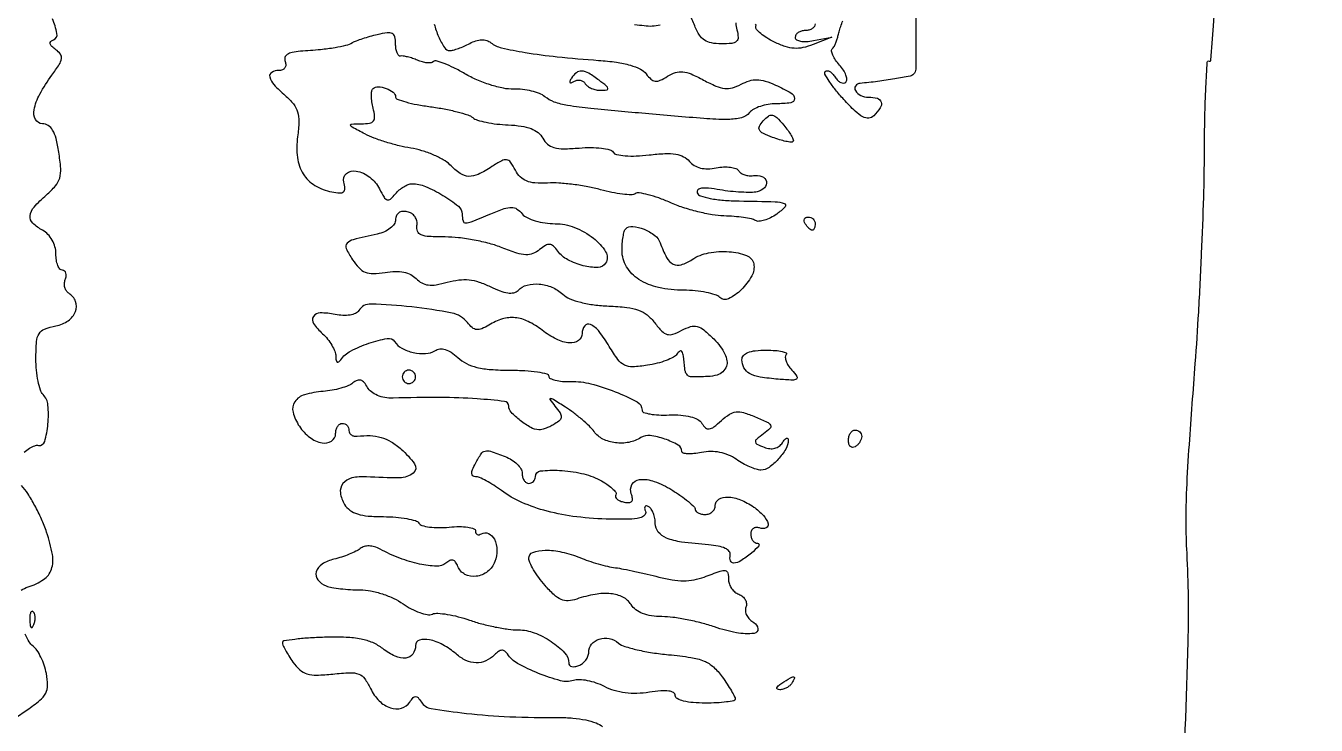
# Model space of a CAD drawing. Extents: x 0 to 4160, y 0 to 3120.
# Drawn here: x 196.5 to 390.2, y 2040.7 to 2145.7 of the extents above; entities that cross this region are included whole.
import ezdxf

# ---------------------------------------------------------------- set-up
doc = ezdxf.new("R2010")
doc.units = 0

msp = doc.modelspace()

# ---------------------------------------------------------------- linework, layer by layer
for points in [[(4159.499279, 606.274193, 0.000001), (4159.667734, 974.478125, 0.000057)], [(757.647081, 3119.740147, 0.000002), (520.492565, 3119.487217, 0.4139)], [(1964.75, 0.149832, 0.000016), (2717.930904, 0.232101, 0.000028), (3351.473438, 0.357111)], [(370.079722, 2026.873008, 0.003158), (371.000202, 2053.207179, 0.020406), (370.838255, 2066.5, -0.01236), (370.703431, 2071.267955, -0.011748), (370.80018, 2076.118422, -0.006809), (371.184152, 2082.840827, -0.001312), (372.077014, 2095, 0.004813), (372.59042, 2102.732508, 0.003299), (373.030673, 2111.516935, 0.003325), (373.342682, 2119.984991, 0.006735), (373.454123, 2126.653397, -0.004308), (373.518157, 2132.053362, -0.007493), (373.677027, 2136.531822, -0.002636), (373.885561, 2140.270617, -0.566648), (374.148523, 2140.407096, 0.560461), (374.423455, 2140.546526, 0.001458), (374.820703, 2145.704973, 0.005623), (375.200006, 2151.746835, 0.003273)], [(330.105302, 2149.149909, -0.000726), (330.096497, 2139.211824, -0.198305), (329.77745, 2138.444117, -0.149746), (329.250293, 2138.164212, -0.005249), (326.949652, 2137.744768, -0.010112), (324.365228, 2137.355187, -0.009913), (321.75, 2137.067489, 0.220178), (321.063664, 2136.671612, 0.297859), (321.039148, 2135.975233, 0.148449), (321.836142, 2135.258742, 0.109816), (323, 2135, -0.065916), (324.339931, 2134.822584, -0.26189), (324.910967, 2134.262678, -0.220571), (324.778666, 2133.394491, -0.050038), (323.810963, 2132.210963, -0.175886), (323.049603, 2131.855142, -0.147358), (322.171664, 2132.036435, -0.06844), (321.01668, 2132.883713, -0.014914), (319.291374, 2134.658041, -0.015453), (318.056086, 2136.09329, -0.025016), (317.107774, 2137.394649, -0.02228), (316.474584, 2138.462654, -0.330282), (316.534784, 2138.868118, -0.222949), (316.823677, 2138.972484, -0.111161), (317.201951, 2138.849867, -0.075547), (317.616777, 2138.510496, -0.045214), (318, 2138, 0.057266), (318.393798, 2137.500873, 0.09107), (318.839453, 2137.191536, 0.125024), (319.263224, 2137.11601, 0.180165), (319.606163, 2137.27283, 0.216307), (319.759216, 2137.680255, 0.072347), (319.622644, 2138.317436, 0.056299), (319.242612, 2139.06918, 0.038774), (318.658354, 2139.825021, -0.031158), (318.063496, 2140.570843, -0.047153), (317.653617, 2141.292159, -0.058982), (317.465312, 2141.890973, -0.247963), (317.572853, 2142.23952, 0.066025), (317.813756, 2142.554094, 0.026053), (318.060978, 2143.041284, 0.025236), (318.276693, 2143.602382, 0.028799), (318.423994, 2144.158369, -0.020648), (318.581325, 2144.793855, -0.009423), (318.836406, 2145.610268, -0.009313), (319.137821, 2146.46154, -0.012659)], [(303.065011, 2146.14741, 0.034244), (303.263372, 2145.100865, -0.052333), (303.433725, 2143.982846, -0.227458), (303.179356, 2143.382327, -0.158578), (302.467513, 2143.07439, -0.023441), (300.88163, 2143, -0.045272), (299.423612, 2143.132285, -0.098119), (298.38172, 2143.544297, -0.104017), (297.613176, 2144.303792, -0.055234), (297, 2145.5, 0.025278), (296.219489, 2147.27698, 0.199159)], [(196.220525, 2081.688554, -0.039024), (197.046434, 2082.279923, -0.042713), (197.8126, 2082.657628, -0.140031), (198.369069, 2082.71031, 0.386618), (199.308401, 2083.291365, 0.046748), (199.797363, 2085.896066, 0.044765), (199.804985, 2088.756127, 0.176446), (199.072842, 2090.327158, -0.121111), (198.65745, 2091.013351, -0.026782), (198.315147, 2092.355321, -0.026345), (198.078832, 2093.990578, -0.022714), (198, 2095.725, -0.016641), (198.085944, 2098.306638, -0.12072), (198.458092, 2099.481202, -0.167916), (199.277417, 2100.15874, -0.04023), (201, 2100.65, 0.100955), (202.857195, 2101.432199, 0.14982), (203.950569, 2102.802354, 0.189063), (203.954158, 2104.314195, 0.162889), (202.931826, 2105.542134, -0.109884), (202.564485, 2105.900093, -0.081902), (202.33511, 2106.419289, -0.076891), (202.27569, 2107.017004, -0.078162), (202.400442, 2107.601151, 0.060487), (202.534639, 2108.136572, 0.106442), (202.495018, 2108.589088, 0.150241), (202.292705, 2108.886291, 0.170338), (201.968615, 2109, -0.229288), (201.597591, 2109.179585, -0.073831), (201.284531, 2109.72404, -0.056244), (201.070784, 2110.520895, -0.037442), (201, 2111.464816, 0.06707), (200.857372, 2112.523313, 0.061821), (200.43858, 2113.538197, 0.063312), (199.796922, 2114.397669, 0.078068), (199, 2115, -0.070758), (197.529397, 2116.078283, -0.22916), (197.129557, 2117.186373, -0.158364), (197.710116, 2118.492139, -0.03172), (199.554291, 2120.297966, 0.037043), (200.927286, 2121.671306, 0.107614), (201.563571, 2122.844879, 0.089681), (201.7149, 2124.301334, 0.020949), (201.426483, 2126.75, 0.020857), (201.009896, 2128.796203, 0.070684), (200.501027, 2130.056733, 0.121103), (199.836461, 2130.747797, 0.141919), (198.965811, 2131, -0.280917), (197.928601, 2131.632667, -0.168805), (197.719435, 2133.107294, -0.078015), (198.571499, 2135.446838, -0.031997), (200.396925, 2138.301311, 0.015603), (201.49278, 2139.897209, 0.105467), (201.82887, 2140.789128, 0.199239), (201.662165, 2141.461249, 0.082043), (200.975994, 2142.127442, -0.03558), (200.366662, 2142.618209, -0.152802), (200.138559, 2143.018108, -0.255485), (200.235995, 2143.35049, -0.098929), (200.648638, 2143.625677, 0.356721), (201.156649, 2144.567733, 0.053861), (200.479126, 2146.77077, 0.049306)], [(257.805217, 2145.966727, 0.040757), (258.450029, 2144.102442, 0.038053), (259.340463, 2142.435195, 0.256459), (260.133129, 2142, 0.067023), (260.648408, 2142.069383, 0.018776), (261.425182, 2142.314134, 0.018582), (262.291399, 2142.66006, 0.018574), (263.129664, 2143.069394, -0.045081), (264.057949, 2143.463284, -0.069081), (264.917397, 2143.613692, -0.081337), (265.677224, 2143.516667, -0.097695), (266.313922, 2143.181873, 0.113271), (267.895178, 2142.411619, 0.016238), (271.449781, 2141.708687, 0.015317), (276.254759, 2141.070086, 0.00726), (282.479313, 2140.527304, -0.017114), (285.164807, 2140.239706, -0.034398), (287.248617, 2139.796252, -0.044425), (288.764145, 2139.213238, -0.12144), (289.637623, 2138.480902, 0.049232), (290.342938, 2137.692383, 0.159705), (290.973969, 2137.40609, 0.135787), (291.717313, 2137.526616, 0.031906), (292.83688, 2138.130203, -0.059267), (294.037654, 2138.695286, -0.106781), (295.114404, 2138.812793, -0.077376), (296.370602, 2138.480635, -0.020267), (298.249547, 2137.564944, 0.022035), (300.110151, 2136.666316, 0.073516), (301.4178, 2136.319706, 0.095923), (302.572303, 2136.411014, 0.055359), (303.870714, 2136.930808, -0.04816), (305.121092, 2137.452328, -0.080358), (306.247939, 2137.609441, -0.070016), (307.472308, 2137.409788, -0.028826), (309.049737, 2136.817691, -0.024824), (311.3553, 2135.657092, -0.26308), (311.876826, 2134.787648, -0.380992), (311.342614, 2134.15627, -0.03515), (309.122445, 2134, 0.04119), (307.940462, 2133.902462, 0.039043), (306.768374, 2133.612258, 0.041571), (305.77299, 2133.186887, 0.098094), (305.149411, 2132.680029, -0.158869), (303.940893, 2131.917345, -0.059615), (301.930389, 2131.657006, -0.022433), (298.276095, 2131.785597, -0.002206), (289.5, 2132.52847, -0.001876), (281.327492, 2133.287497, -0.017672), (277.834015, 2133.750271, -0.043261), (275.824506, 2134.270902, -0.088416), (274.412817, 2135.072355, 0.081019), (273.619161, 2135.538481, 0.033078), (272.421572, 2135.913173, 0.031644), (271.055127, 2136.153118, 0.035035), (269.715358, 2136.207432, -0.058106), (268.191621, 2136.339654, -0.02575), (266.23475, 2136.847941, -0.025066), (264.194289, 2137.606067, -0.030852), (262.381662, 2138.521232, 0.015816), (260.760826, 2139.401659, 0.024247), (259.300203, 2140.049536, 0.021125), (258.110194, 2140.452838, 0.274045), (257.67479, 2140.341456, -0.165952), (257.324313, 2140.169342, -0.052238), (256.732407, 2140.155604, -0.045642), (256.022749, 2140.279175, -0.036957), (255.293128, 2140.53522, 0.0206), (254.551616, 2140.822986, 0.022141), (253.806419, 2141.041082, 0.022364), (253.154152, 2141.170401, 0.090143), (252.75, 2141.158759, -0.266848), (252.463642, 2141.251417, -0.0885), (252.220313, 2141.639732, -0.060305), (252.054326, 2142.256815, -0.035591), (252, 2143.019052, 0.057646), (251.88058, 2144.051412, 0.223799), (251.490882, 2144.542619, 0.151126), (250.740879, 2144.663502, 0.023614), (249.25, 2144.380794, 0.010131), (248.125123, 2144.08771, 0.010298), (247.019227, 2143.750775, 0.010125), (246.07058, 2143.418847, 0.04118), (245.517581, 2143.159082, -0.0675), (244.496787, 2142.743453, -0.022527), (242.914995, 2142.411556, -0.016833), (240.730024, 2142.130093, -0.006605), (237.701933, 2141.883552, 0.031594), (236.480572, 2141.722387, 0.099964), (235.722374, 2141.407504, 0.180241), (235.390136, 2140.943353, 0.159073), (235.420548, 2140.346453, -0.100547), (235.507425, 2139.827875, -0.146273), (235.360345, 2139.391251, -0.143916), (234.995243, 2139.102279, -0.096209), (234.468615, 2139, 0.130568), (233.401215, 2138.716429, 0.3368), (233.10798, 2138.026188, 0.126796), (233.733775, 2136.881374, 0.025654), (235.415576, 2135.260354, -0.042397), (236.663008, 2133.974811, -0.098691), (237.29054, 2132.795087, -0.082786), (237.476816, 2131.335374, -0.02377), (237.280897, 2129.057578, 0.064391), (237.26611, 2125.930219, 0.108285), (238.136947, 2123.465303, 0.118922), (239.883871, 2121.741528, 0.088508), (242.423121, 2120.769945, 0.028897), (243.618398, 2120.612333, 0.192895), (244.179182, 2120.790596, 0.243337), (244.386013, 2121.27371, 0.045755), (244.223679, 2122.252652, -0.289509), (244.630455, 2123.532075, -0.226032), (246.073396, 2123.907851, -0.116806), (248.134017, 2122.98173, -0.114229), (249.580445, 2121.223397, 0.019062), (250.265903, 2119.965763, 0.184674), (250.734244, 2119.595922, 0.26287), (251.23141, 2119.70237, 0.038279), (251.977921, 2120.473397, -0.042528), (252.553145, 2121.057513, -0.039578), (253.232243, 2121.55156, -0.042046), (253.909251, 2121.891879, -0.095728), (254.468807, 2122, -0.100644), (256.487248, 2121.589556, -0.036141), (259.110649, 2120.245471, -0.032277), (261.422212, 2118.628991, -0.227825), (262, 2117.426758, 0.06136), (262.12367, 2116.422818, 0.347065), (262.522196, 2116.115083, 0.092781), (263.372954, 2116.283647, 0.003786), (266.278689, 2117.471977, -0.013901), (268.308932, 2118.254715, -0.08525), (269.410772, 2118.443954, -0.148461), (270.216803, 2118.199232, -0.072259), (271.023257, 2117.471977, 0.108003), (271.749201, 2116.905188, 0.039343), (272.972932, 2116.431841, 0.036724), (274.439261, 2116.108527, 0.035917), (275.948131, 2116, -0.094594), (278.869996, 2115.442226, -0.071522), (281.710395, 2113.815712, -0.086998), (283.537244, 2111.792259, -0.286038), (283.543483, 2110.070357, -0.257848), (282.398076, 2109.425869, -0.063652), (280.178526, 2109.691958, -0.060068), (277.867638, 2110.578813, -0.112579), (276.358213, 2111.877897, 0.042568), (275.687495, 2112.641044, 0.172704), (275.131865, 2112.890942, 0.15966), (274.51592, 2112.742799, 0.035026), (273.619484, 2112.099163, -0.077981), (272.606029, 2111.495688, -0.108551), (271.567842, 2111.322628, -0.067256), (270.205828, 2111.578062, -0.01523), (267.991035, 2112.38691, 0.030671), (266.120076, 2113.005447, 0.017902), (263.814975, 2113.526155, 0.017858), (261.461016, 2113.883491, 0.028743), (259.435927, 2114, -0.013154), (257.028071, 2114.063356, -0.083276), (255.83568, 2114.328472, -0.20131), (255.301103, 2114.859704, -0.141186), (255.206163, 2115.713748, 0.094894), (255.192561, 2116.414329, 0.101258), (254.919134, 2117.042636, 0.099841), (254.416888, 2117.519504, 0.089692), (253.75, 2117.787072, 0.072945), (253.030776, 2117.828126, 0.128296), (252.473646, 2117.628657, 0.143379), (252.124452, 2117.202943, 0.100878), (252, 2116.592376, -0.150484), (251.799479, 2115.941209, -0.077214), (251.210748, 2115.311242, -0.063849), (250.32531, 2114.783398, -0.048624), (249.25, 2114.435529, 0.006646), (245.653076, 2113.597122, 0.140852), (244.711679, 2113.055416, 0.313184), (244.584351, 2112.275171, 0.03371), (245.531867, 2110.591708, 0.044265), (246.508461, 2109.355254, 0.110892), (247.456545, 2108.716426, 0.100829), (248.644219, 2108.511243, 0.032753), (250.426349, 2108.681761, -0.033903), (251.947545, 2108.823786, -0.055632), (253.234812, 2108.713021, -0.066965), (254.282305, 2108.353392, -0.088981), (255.087371, 2107.751553, 0.079415), (255.925488, 2107.099825, 0.096536), (256.87118, 2106.796932, 0.071226), (258.078902, 2106.826795, 0.025622), (259.761599, 2107.199842, -0.036234), (261.504901, 2107.547723, -0.056617), (263.033468, 2107.565174, -0.055936), (264.540179, 2107.238584, -0.034396), (266.218426, 2106.540922, 0.024963), (267.681404, 2105.900146, 0.057602), (268.84343, 2105.606113, 0.083741), (269.737971, 2105.636841, 0.147038), (270.384569, 2105.984569, -0.130903), (271.753067, 2106.777361, -0.088101), (273.561669, 2106.938747, -0.08054), (275.467908, 2106.457111, -0.08202), (277.110965, 2105.399578, 0.086722), (278.168846, 2104.732571, 0.034592), (279.801489, 2104.190829, 0.030783), (281.799687, 2103.807191, 0.023714), (284.012994, 2103.628148, -0.019247), (286.704978, 2103.434559, -0.059941), (288.472214, 2103.020738, -0.081787), (289.774488, 2102.287218, -0.062173), (290.917157, 2101.109827, 0.028327), (291.980005, 2099.855337, 0.135856), (292.775691, 2099.377065, 0.152893), (293.65185, 2099.405357, 0.03894), (294.968993, 2099.983406, -0.04808), (296.304989, 2100.540885, -0.141635), (297.290693, 2100.558458, -0.108564), (298.289984, 2100.038402, -0.02232), (299.76547, 2098.689075, -0.034759), (300.756499, 2097.549773, -0.052902), (301.431023, 2096.426318, -0.065329), (301.750976, 2095.408375, -0.135946), (301.671731, 2094.586927, -0.109736), (301.117524, 2093.750192, -0.121437), (300.279465, 2093.264206, -0.062346), (298.876912, 2093.038894, -0.011576), (296.260541, 2093.008541, -0.156794), (295.969936, 2093.105686, -0.085514), (295.706507, 2093.379252, -0.070856), (295.50921, 2093.783107, -0.05656), (295.412856, 2094.258541, 0.008183), (295.221194, 2096.106911, 0.095886), (295.000614, 2096.79345, 0.447256), (294.685991, 2096.866319, 0.091869), (294.234687, 2096.404635, -0.126721), (293.717767, 2095.943993, -0.028406), (292.630788, 2095.459885, -0.027721), (291.274208, 2095.030159, -0.023729), (289.806292, 2094.72664, -0.027552), (287.609228, 2094.503188, -0.127719), (286.371024, 2094.764251, -0.12096), (285.381028, 2095.602538, -0.023602), (284.090017, 2097.572005, 0.032727), (282.5822, 2099.783203, 0.117129), (281.254454, 2100.843123, 0.349494), (280.394565, 2100.640017, 0.168159), (280, 2099.5, -0.246993), (279.44441, 2098.443906, -0.173034), (278.119391, 2098.092083, -0.095066), (276.15028, 2098.642784, -0.050427), (274, 2100, 0.050587), (271.899289, 2101.324992, 0.091485), (269.95088, 2101.883502, 0.098285), (268.028526, 2101.692102, 0.065862), (266.011238, 2100.774945, -0.036118), (264.933681, 2100.205655, -0.134313), (264.181244, 2100.09439, -0.148874), (263.522072, 2100.38544, -0.047916), (262.774807, 2101.165911, 0.179425), (260.475354, 2102.568818, 0.02093), (254.421763, 2103.489245, 0.018417), (248.304476, 2103.931717, 0.269396), (246.469624, 2102.95085, -0.150788), (245.988369, 2102.530541, -0.06397), (245.159043, 2102.282325, -0.052694), (244.099256, 2102.221048, -0.037483), (242.917493, 2102.366501, 0.045868), (240.686994, 2102.603201, 0.256512), (239.663001, 2102.059456, 0.306233), (239.677589, 2101.008004, 0.056819), (241.023581, 2099.478659, -0.039287), (241.780997, 2098.676472, -0.036553), (242.423925, 2097.746901, -0.038654), (242.870613, 2096.833295, -0.092231), (243.015313, 2096.095012, 0.03424), (243.062964, 2095.485752, 0.203183), (243.225641, 2095.218873, 0.340379), (243.461462, 2095.226819, 0.068469), (243.765313, 2095.556774, -0.121843), (245.250423, 2096.86141, -0.037899), (248.002776, 2098.033347, -0.034129), (250.753902, 2098.760939, -0.306757), (251.842359, 2098.294358, 0.128601), (252.924483, 2097.297396, 0.066613), (254.659599, 2096.652929, 0.066679), (256.500526, 2096.48783, 0.129946), (257.898378, 2096.923548, -0.114082), (258.638666, 2097.179949, -0.099164), (259.457655, 2097.10485, -0.076299), (260.357597, 2096.679605, -0.039093), (261.33694, 2095.90072, 0.070773), (262.626794, 2095.001684, 0.057536), (264.209525, 2094.419532, 0.042421), (266.296882, 2094.098251, 0.016984), (269.188561, 2094, -0.01457), (271.416467, 2093.935064, -0.02389), (273.29289, 2093.735325, -0.020628), (274.720984, 2093.453161, -0.346574), (275, 2093.098977, 0.291335), (275.217579, 2092.757254, 0.049886), (275.978913, 2092.490378, 0.040933), (277.055384, 2092.321466, 0.025546), (278.33247, 2092.292417, -0.0698), (281.308083, 2091.960653, -0.032926), (284.989566, 2090.755995, -0.026839), (288.264393, 2089.231303, -0.277134), (289, 2088.006066, 0.320137), (289.242467, 2087.666185, 0.037902), (290.192102, 2087.417909, 0.034084), (291.502667, 2087.270763, 0.020884), (293.05822, 2087.267799, -0.026305), (294.835497, 2087.245152, -0.046298), (296.285006, 2087.014399, -0.059192), (297.362719, 2086.598073, -0.133365), (297.997171, 2086.004578, 0.071803), (298.548705, 2085.345685, 0.221666), (299.090658, 2085.181464, 0.129239), (299.773276, 2085.469352, 0.019853), (300.913429, 2086.421655, -0.038612), (302.139212, 2087.369808, -0.117286), (303.123241, 2087.726429, -0.101899), (304.243451, 2087.626562, -0.025177), (305.990575, 2087.003904, -0.010879), (307.806809, 2086.204871, -0.169704), (308.28626, 2085.737708, -0.325004), (308.20292, 2085.241182, -0.035333), (307.266096, 2084.443433, 0.012624), (306.188295, 2083.606944, 0.236139), (306.017511, 2083.226319, 0.279846), (306.232966, 2082.902959, 0.016921), (307.350925, 2082.425703, 0.063798), (308.183538, 2082.219993, 0.089744), (308.945319, 2082.26898, 0.098464), (309.590195, 2082.572197, 0.092893), (310.085612, 2083.104283, -0.028525), (310.426242, 2083.5799, -0.116572), (310.704925, 2083.796258, -0.36459), (310.878334, 2083.748048, -0.155458), (310.952884, 2083.5, -0.127554), (310.579377, 2082.151616, -0.053504), (309.460094, 2080.619302, -0.053633), (308.070663, 2079.386212, -0.155918), (306.862264, 2079, -0.076803), (306.161611, 2079.108263, -0.025565), (305.186188, 2079.472888, -0.024758), (304.130663, 2079.993683, -0.025794), (303.146658, 2080.60983, 0.052664), (301.975064, 2081.258699, 0.051733), (300.686787, 2081.653228, 0.050761), (299.322022, 2081.779648, 0.047117), (297.924152, 2081.63483, -0.022603), (296.802451, 2081.462779, -0.038712), (295.856678, 2081.434763, -0.048448), (295.184207, 2081.532679, -0.342141), (294.992198, 2081.775, 0.265717), (294.419142, 2082.752618, 0.047953), (292.424127, 2083.656344, 0.048313), (290.218906, 2084.179565, 0.177153), (288.838901, 2083.879273, -0.092839), (287.039722, 2083.161112, -0.080237), (285.004593, 2083.090863, -0.083931), (283.134015, 2083.655382, -0.118952), (281.806704, 2084.76738, 0.040815), (281.097991, 2085.578316, 0.016153), (280.002594, 2086.575852, 0.01586), (278.744387, 2087.582237, 0.019162), (277.5, 2088.442026, 0.002807), (275.695184, 2089.575271, 0.114349), (275.258904, 2089.723422, 0.651967), (275.173683, 2089.572816, 0.011559), (275.935698, 2088.59843, -0.022799), (276.688599, 2087.589787, -0.150019), (276.871396, 2086.994256, -0.206097), (276.659475, 2086.501963, -0.048444), (275.935698, 2085.939097, -0.028322), (275.31261, 2085.592577, -0.024972), (274.627986, 2085.302333, -0.025776), (273.983523, 2085.103329, -0.066209), (273.5, 2085.047116, -0.125525), (272.299674, 2085.374452, -0.038456), (270.728491, 2086.432946, -0.036566), (269.367833, 2087.682412, -0.190991), (269, 2088.610243, 0.380711), (268.377974, 2089.308763, 0.011768), (264.228502, 2089.692379, 0.016311), (258.724128, 2089.890803, 0.007705), (251.616283, 2089.805539, -0.048053), (250.379104, 2089.890578, -0.058544), (249.264548, 2090.213025, -0.065971), (248.370799, 2090.737076, -0.09996), (247.785561, 2091.418697, 0.049175), (247.278817, 2092.146097, 0.142871), (246.77139, 2092.478713, 0.171), (246.22487, 2092.455573, 0.078079), (245.602804, 2092.08532, -0.078566), (244.90937, 2091.673497, -0.025547), (243.777933, 2091.288453, -0.024749), (242.457322, 2090.98279, -0.025484), (241.125788, 2090.812762, 0.050234), (238.327194, 2090.313807, 0.175631), (236.863239, 2089.258623, 0.218983), (236.597359, 2087.685054, 0.079231), (237.548107, 2085.566924, 0.085759), (239.090553, 2083.915001, 0.114319), (240.958257, 2083.078906, 0.194944), (242.378864, 2083.354775, 0.253727), (243, 2084.5, -0.064853), (243.074694, 2085.073457, -0.082425), (243.29375, 2085.559375, -0.098894), (243.618646, 2085.884432, -0.148195), (244, 2086, -0.103509), (244.381576, 2085.920151, -0.098889), (244.70625, 2085.693373, -0.096831), (244.92382, 2085.3546, -0.09474), (245, 2084.956163, 0.124261), (245.097217, 2084.571023, 0.116034), (245.367187, 2084.266635, 0.103799), (245.772633, 2084.091687, 0.082595), (246.25, 2084.074646, -0.040354), (248.181523, 2084.168337, -0.063607), (249.818063, 2083.905512, -0.064456), (251.320706, 2083.243437, -0.042701), (252.84699, 2082.132705, -0.061413), (254.848638, 2079.91249, -0.396917), (254.650426, 2078.552166, -0.167323), (252.609115, 2077.832743, -0.018735), (247.614388, 2077.983629, 0.073224), (245.447039, 2077.813094, 0.170694), (244.088613, 2076.956048, 0.204257), (243.708173, 2075.564419, 0.105927), (244.332321, 2073.839477, 0.097248), (245.140688, 2072.975458, 0.080193), (246.270665, 2072.408935, 0.055699), (247.87467, 2072.09478, 0.020534), (250.18153, 2072, -0.019317), (252.02575, 2071.928725, -0.02619), (253.67841, 2071.713289, -0.025138), (254.984749, 2071.404302, -0.185768), (255.485189, 2071.023964, 0.190369), (255.961205, 2070.668819, 0.033756), (257.07323, 2070.446564, 0.032329), (258.485295, 2070.354445, 0.024138), (260.044206, 2070.428951, -0.022818), (261.560561, 2070.505435, -0.03779), (262.837986, 2070.414873, -0.045219), (263.749917, 2070.194897, -0.321354), (264, 2069.84597, 0.105157), (264.06904, 2069.521331, 0.180172), (264.260466, 2069.326119, 0.164277), (264.548011, 2069.293481, 0.085445), (264.886693, 2069.429973, -0.257336), (265.945345, 2069.482772, -0.167726), (266.830916, 2068.595662, -0.109338), (267.218052, 2066.974136, -0.094976), (266.917059, 2065.25, -0.137124), (265.821218, 2063.76198, -0.134306), (264.103961, 2063.04308, -0.152289), (262.417333, 2063.337474, -0.18438), (261.351832, 2064.525523, 0.058553), (261.012724, 2065.17155, 0.177377), (260.614672, 2065.455328, 0.180953), (260.133166, 2065.411977, 0.061302), (259.531253, 2065.025937, -0.18617), (258.142163, 2064.558508, -0.041512), (255.613356, 2064.88013, -0.038764), (252.638405, 2065.758084, -0.033254), (249.671639, 2067.122089, 0.051758), (248.838652, 2067.468394, 0.066643), (248.020669, 2067.598292, 0.075171), (247.279907, 2067.504713, 0.097733), (246.671639, 2067.195298, -0.052921), (246.035664, 2066.796866, -0.017928), (245.036357, 2066.352909, -0.017601), (243.888779, 2065.937878, -0.019336), (242.75, 2065.618835, 0.082711), (240.969402, 2064.866978, 0.182707), (240.09605, 2063.705613, 0.245579), (240.335662, 2062.512989, 0.131879), (241.581787, 2061.606989, 0.047485), (242.423254, 2061.372738, 0.014513), (243.731116, 2061.178303, 0.014385), (245.216105, 2061.044602, 0.015257), (246.677417, 2061, -0.047764), (248.24938, 2060.849491, -0.030697), (250.024525, 2060.3919, -0.030607), (251.739742, 2059.717035, -0.045714), (253.131124, 2058.906632, 0.032915), (254.362864, 2058.146404, 0.037498), (255.632428, 2057.591287, 0.040716), (256.762247, 2057.295744, 0.136048), (257.51788, 2057.368488, -0.108381), (258.336181, 2057.49257, -0.023842), (259.756853, 2057.331194, -0.023739), (261.415743, 2056.980647, -0.020869), (263.108112, 2056.461856, 0.020338), (264.92756, 2055.901995, 0.015243), (266.97015, 2055.42942, 0.015473), (268.923145, 2055.102345, 0.033761), (270.437165, 2055, -0.091267), (272.811668, 2054.562932, -0.055255), (275.361842, 2053.2532, -0.057042), (277.375073, 2051.561553, -0.191807), (278, 2049.99243, 0.193231), (278.122705, 2049.686775, 0.144873), (278.440625, 2049.504941, 0.096452), (278.925514, 2049.485785, 0.053447), (279.5, 2049.638374, 0.075752), (280.073424, 2049.964888, 0.064704), (280.559375, 2050.46331, 0.066827), (280.888042, 2051.050826, 0.094426), (281, 2051.638374, -0.174938), (281.437691, 2052.851081, -0.14565), (282.583889, 2053.616517, -0.12717), (284.094284, 2053.686866, -0.122174), (285.475377, 2053.020435, 0.098288), (286.397957, 2052.520281, 0.017932), (288.282521, 2052.008903, 0.018675), (290.565254, 2051.56571, 0.015999), (292.995571, 2051.266685, -0.014746), (296.35154, 2050.862296, -0.060464), (298.323613, 2050.316103, -0.087224), (299.727902, 2049.42591, -0.053308), (301.032929, 2047.953755, -0.009439), (301.786366, 2046.852222, -0.012785), (302.422173, 2045.827776, -0.009767), (302.909361, 2044.957523, -0.123325), (303, 2044.59563, -0.358467), (302.806401, 2044.360291, -0.015603), (301.678125, 2044.174966, -0.020474), (300.225248, 2044.042893, -0.012429), (298.5, 2044, -0.02073), (296.678095, 2044.075567, -0.040687), (295.24751, 2044.312656, -0.054236), (294.284255, 2044.668569, -0.284444), (294, 2045.127808, 0.268212), (293.74147, 2045.575089, 0.098746), (293.024623, 2045.81724, 0.053522), (291.827386, 2045.843547, 0.0184), (290.104788, 2045.632747, -0.032104), (288.23026, 2045.455306, -0.039223), (286.471672, 2045.540163, -0.041681), (284.842728, 2045.887251, -0.04644), (283.354788, 2046.492041, 0.037178), (282.128883, 2047.01694, 0.034446), (280.807263, 2047.370457, 0.036277), (279.585718, 2047.517728, 0.088813), (278.691214, 2047.401057, -0.144527), (276.766019, 2047.362944, -0.028938), (273.477128, 2048.471613, -0.029788), (270.320931, 2049.967335, -0.124131), (268.791641, 2051.389468, 0.090815), (268.394402, 2051.810927, 0.17926), (267.958292, 2051.935902, 0.134657), (267.454048, 2051.755619, 0.043609), (266.841641, 2051.241641, -0.092332), (265.539108, 2050.348125, -0.110805), (264.084537, 2050.058706, -0.103098), (262.565006, 2050.414128, -0.071045), (261.078741, 2051.381719, 0.054527), (259.105779, 2052.760658, 0.073947), (257.069104, 2053.512028, 0.124951), (255.593842, 2053.448835, 0.331216), (255, 2052.650721, -0.158838), (254.582081, 2051.368364, -0.214458), (253.535741, 2050.771781, -0.133105), (251.94221, 2051.043649, -0.056662), (250.078195, 2052.178391, 0.061614), (248.567057, 2053.077996, 0.055402), (246.827373, 2053.62226, 0.040268), (244.558248, 2053.877524, 0.01476), (241.328195, 2053.884029, 0.009368), (238.901932, 2053.771761, 0.01545), (236.858907, 2053.575289, 0.009197), (235.218968, 2053.33554, 0.36708), (235, 2053.077473, 0.112544), (235.083645, 2052.710568, 0.013294), (235.468639, 2051.961722, 0.01536), (235.984441, 2051.085777, 0.012029), (236.595367, 2050.167307, 0.055273), (237.629423, 2048.991751, 0.11228), (238.694873, 2048.388359, 0.081124), (240.14373, 2048.199271, 0.019354), (242.575788, 2048.371802, -0.016846), (245.154288, 2048.567723, -0.102875), (246.465343, 2048.352268, -0.144991), (247.360474, 2047.663438, -0.04503), (248.238035, 2046.18923, 0.08317), (249.530398, 2044.351509, 0.115254), (251.228221, 2043.281272, 0.152742), (252.883547, 2043.231919, 0.183145), (254.130173, 2044.151607, -0.032496), (254.631401, 2044.827794, -0.219883), (254.999562, 2044.998904, -0.220751), (255.367503, 2044.829114, -0.03275), (255.867476, 2044.155412, 0.211541), (257.330412, 2043.195068, 0.012952), (262.62282, 2042.459727, 0.017607), (269.138807, 2041.95735, 0.012377), (276.492413, 2041.832437, -0.023313), (278.62557, 2041.749518, -0.030961), (280.545682, 2041.46448, -0.03481), (282.102518, 2041.018716, -0.09708), (283.071717, 2040.435097, 0.088354)], [(291.730932, 2145.817276, -0.042757), (290.518158, 2145.644036, -0.047248), (289.33432, 2145.689045, 0.003095), (287.891289, 2145.872182, 0.00105)], [(315, 2146, -0.148195), (314.884432, 2145.618646, -0.098894), (314.559375, 2145.29375, -0.082425), (314.073457, 2145.074694, -0.064853), (313.5, 2145, 0.066148), (312.926589, 2144.923807, 0.083326), (312.440625, 2144.700653, 0.099274), (312.115597, 2144.36956, 0.145579), (312, 2143.980948, 0.267541), (312.204903, 2143.625421, 0.087063), (312.795842, 2143.40875, 0.058665), (313.680609, 2143.35511, 0.033014), (314.75, 2143.48693), (317.5, 2144.011964), (314.699159, 2142.905702, -0.039446), (313.167459, 2142.436392, -0.069955), (311.853501, 2142.332661, -0.066042), (310.5112, 2142.594703, -0.031594), (308.8817, 2143.260432, -0.025478), (307.744058, 2143.884834, -0.03768), (306.823577, 2144.553486, -0.04238), (306.206136, 2145.174485, -0.246852), (306.111428, 2145.610712, 0.200317), (306.065357, 2145.976879, 0.096143)], [(195.802173, 2060.945214, -0.074082), (196.81659, 2061.441788, 0.070926), (199.156465, 2062.569038, 0.164988), (200.324595, 2064.095458, 0.128359), (200.480996, 2066.299099, 0.035998), (199.598319, 2069.66547, 0.022556), (198.82493, 2071.638917, 0.018561), (197.829261, 2073.670329, 0.018955), (196.773379, 2075.469335, 0.046416), (195.831568, 2076.679288, -0.016674)], [(193.166264, 2040.575253), (196.670393, 2042.976321, 0.021622), (198.590527, 2044.417826, 0.099082), (199.46907, 2045.490856, 0.126355), (199.757088, 2046.682389, 0.044921), (199.57379, 2048.438694, 0.033551), (199.240413, 2049.687628, 0.031443), (198.737208, 2050.909068, 0.032962), (198.15073, 2051.934435, 0.086025), (197.569433, 2052.549622, -0.096433), (196.983137, 2053.196335, -0.030975), (196.379546, 2054.349427, -0.029589)]]:
    msp.add_lwpolyline(points, format="xyb")
for points in [[(278.404508, 2137.845492, 0.029587), (278.165026, 2137.401245, 0.279645), (278.187815, 2137.195104, 0.343373), (278.367361, 2137.148527, 0.036486), (278.776393, 2137.361803, -0.092519), (279.238531, 2137.540551, -0.096172), (279.727473, 2137.537029, -0.09932), (280.167152, 2137.352714, -0.105964), (280.489919, 2137.016312, 0.100745), (280.853634, 2136.629308, 0.053584), (281.430251, 2136.307884, 0.050225), (282.115603, 2136.095054, 0.05494), (282.809017, 2136.031803, 0.025339), (283.713813, 2136.094764, 0.427486), (283.875427, 2136.310607, 0.183178), (283.671337, 2136.660871, 0.008329), (282.55887, 2137.531803, 0.025932), (280.99692, 2138.590578, 0.117661), (279.956926, 2138.92327, 0.187644), (279.146515, 2138.676474, 0.087885)], [(252, 2135.021842, 0.317731), (252.235021, 2134.689336, 0.017058), (253.534844, 2134.278535, 0.021547), (255.22219, 2133.885396, 0.013485), (257.225002, 2133.56454, -0.013562), (259.308261, 2133.230469, -0.016258), (261.246878, 2132.799722, -0.015064), (262.842544, 2132.338669, -0.095619), (263.579257, 2131.934223, 0.100821), (264.276269, 2131.560867, 0.021731), (265.610372, 2131.223991, 0.021848), (267.21743, 2130.964322, 0.019338), (268.907932, 2130.832476, -0.025863), (270.879468, 2130.652811, -0.056662), (272.343759, 2130.269861, -0.07618), (273.392149, 2129.668107, -0.101917), (274.09225, 2128.82763, 0.095183), (274.814064, 2127.937198, 0.10989), (275.781071, 2127.432647, 0.068426), (277.225636, 2127.250591, 0.017963), (279.561604, 2127.360911, -0.021501), (281.323755, 2127.431644, -0.029405), (282.908579, 2127.333784, -0.029483), (284.157673, 2127.107245, -0.197214), (284.658237, 2126.743966, 0.206535), (285.17785, 2126.380893, 0.031089), (286.46509, 2126.198995, 0.029739), (288.134445, 2126.167671, 0.019299), (290.059323, 2126.32062, -0.017335), (292.444929, 2126.519608, -0.051587), (294.080637, 2126.430324, -0.077906), (295.246743, 2126.052784, -0.102725), (296.118103, 2125.357695, 0.084889), (296.845639, 2124.733999, 0.075637), (297.768139, 2124.356585, 0.065674), (298.877166, 2124.238363, 0.043135), (300.155213, 2124.381043, -0.036256), (301.259562, 2124.519715, -0.045512), (302.289992, 2124.479997, -0.052289), (303.109376, 2124.284708, -0.171339), (303.536634, 2123.940725, 0.11042), (303.887902, 2123.581013, 0.06513), (304.431836, 2123.320106, 0.060265), (305.075242, 2123.191831, 0.062745), (305.721664, 2123.22348, -0.137255), (306.994684, 2123.097605, -0.245732), (307.668384, 2122.325617, -0.262446), (307.398422, 2121.378658, -0.144618), (306.305339, 2120.792079, -0.04929), (305.359528, 2120.690706, -0.01498), (303.916689, 2120.721996, -0.014842), (302.292787, 2120.854348, -0.01567), (300.708921, 2121.081336, 0.015729), (298.995054, 2121.32675, 0.061142), (297.925091, 2121.314594, 0.159317), (297.40534, 2121.063865, 0.290654), (297.297686, 2120.623238, 0.240408), (297.767904, 2120.164687, 0.027468), (299.249743, 2119.792537, 0.027365), (301.224874, 2119.521422, 0.016449), (303.588766, 2119.405973, -0.002631), (309.009439, 2119.291219, -0.077428), (310.361999, 2119.043732, -0.547963), (310.485954, 2118.520744, -0.047522), (309.220752, 2117.442067, -0.035155), (308.299573, 2116.888969, -0.043375), (307.37109, 2116.514072, -0.04909), (306.564841, 2116.351512, -0.165083), (306.047459, 2116.470668, 0.087637), (305.458619, 2116.705004, 0.014804), (304.261187, 2116.915873, 0.015788), (302.82335, 2117.079238, 0.013456), (301.299214, 2117.162613, -0.035817), (299.537274, 2117.338225, -0.018237), (297.358272, 2117.796776, -0.018021), (295.135107, 2118.435868, -0.025691), (293.218309, 2119.173443, 0.018205), (291.509482, 2119.860521, 0.02458), (289.916701, 2120.347539, 0.023072), (288.597396, 2120.61697, 0.179101), (287.991382, 2120.494674, -0.147855), (287.384419, 2120.333215, -0.020466), (286.068594, 2120.431451, -0.021989), (284.4785, 2120.687108, -0.017019), (282.773073, 2121.099797, 0.021657), (280.867505, 2121.542254, 0.014767), (278.669845, 2121.886342, 0.014905), (276.526523, 2122.092669, 0.02884), (274.805123, 2122.107297, -0.028201), (272.929747, 2122.120838, -0.079161), (271.652669, 2122.408561, -0.103245), (270.728072, 2123.021425, -0.072197), (269.983503, 2124.030825, 0.030061), (269.24565, 2125.230251, 0.204722), (268.668001, 2125.588659, 0.165946), (267.936738, 2125.457532, 0.018431), (266.463563, 2124.568082, -0.031477), (264.407782, 2123.398908, -0.125267), (262.998358, 2123.105953, -0.141686), (261.718393, 2123.538373, -0.044555), (260.152136, 2124.847864, 0.067276), (259.16119, 2125.602826, 0.028827), (257.666257, 2126.34174, 0.02788), (255.959011, 2126.956583, 0.032854), (254.284444, 2127.338525, -0.020984), (252.534771, 2127.694158, -0.014739), (250.598763, 2128.234058, -0.014905), (248.773053, 2128.861955, -0.029924), (247.382309, 2129.4845, -0.003176), (245.4947, 2130.484228, -0.187989), (245.247687, 2130.774101, -0.504299), (245.378198, 2130.96484, -0.008489), (246.858408, 2130.993839, 0.037817), (248.093446, 2131.090628, 0.195824), (248.668766, 2131.43593, 0.189451), (248.849977, 2132.093202, 0.03513), (248.626617, 2133.351542, -0.026888), (248.443208, 2134.294318, -0.033699), (248.380033, 2135.182563, -0.035829), (248.429475, 2135.90858, -0.162861), (248.615974, 2136.282641, -0.217118), (249.382323, 2136.569172, -0.071833), (250.58473, 2136.308835, -0.07272), (251.650393, 2135.724132, -0.235142)], [(311.663692, 2128.330359, -0.230414), (311.37565, 2128.2309, -0.020821), (310.602184, 2128.357376, -0.023692), (309.649224, 2128.601819, -0.016214), (308.592533, 2128.964819, -0.020413), (307.167081, 2129.574462, -0.155353), (306.641164, 2130.067561, -0.255493), (306.636022, 2130.634757, -0.058287), (307.203845, 2131.451252, -0.051821), (307.977636, 2132.162268, -0.214009), (308.583328, 2132.296402, -0.14623), (309.23749, 2131.944008, -0.021147), (310.275004, 2130.816792, -0.018617), (310.927352, 2129.983958, -0.02948), (311.41512, 2129.220104, -0.029353), (311.71677, 2128.596694, -0.303148)], [(315, 2116, -0.042167), (314.967655, 2115.617151, -0.061769), (314.870461, 2115.29375, -0.081139), (314.727648, 2115.07446, -0.210953), (314.559017, 2115, -0.151918), (314.34829, 2115.065539, -0.038439), (314.066025, 2115.29375, -0.035638), (313.768994, 2115.617226, -0.029505), (313.5, 2116, -0.082592), (313.343488, 2116.3821, -0.161196), (313.3746, 2116.70625, -0.182303), (313.586039, 2116.921712, -0.108972), (313.940983, 2117, -0.093332), (314.345238, 2116.923877, -0.09642), (314.688914, 2116.70625, -0.099167), (314.918938, 2116.381556, -0.105053)], [(291.739868, 2113.111237, 0.034792), (292.695739, 2110.911443, 0.15334), (293.681865, 2109.922116, 0.202049), (294.885285, 2109.820814, 0.06642), (296.520933, 2110.605673, -0.098078), (298.999148, 2111.608482, -0.064444), (302.080944, 2111.794439, -0.07192), (304.711996, 2111.22805, -0.262916), (305.772481, 2109.971482, -0.176842), (305.47167, 2108.145671, -0.068964), (303.898413, 2106.080718, -0.07812), (301.999435, 2104.707465, -0.324625), (300.683372, 2104.916628, 0.120659), (299.991935, 2105.336038, 0.026944), (298.64478, 2105.681759, 0.026467), (297.003906, 2105.920387, 0.022877), (295.264817, 2106, -0.053654), (291.485764, 2106.406694, -0.089323), (288.535929, 2107.628157, -0.114215), (286.673525, 2109.538871, -0.137138), (286, 2111.948343, -0.018898), (286.040896, 2113.029995, -0.023276), (286.163884, 2114.032044, -0.022598), (286.34104, 2114.847754, -0.132353), (286.557905, 2115.224571, -0.228224), (287.613722, 2115.594061, -0.068885), (289.305778, 2115.162584, -0.066061), (290.914383, 2114.243342, -0.145857)], [(310.664485, 2096.331152, 0.209969), (310.51768, 2095.954304, 0.074824), (310.630258, 2095.374629, 0.058197), (310.965224, 2094.694196, 0.040483), (311.487203, 2094.01414, -0.029041), (312.257978, 2093.056097, -0.421622), (312.188226, 2092.669667, -0.162413), (311.600127, 2092.505518, -0.007192), (309.458218, 2092.643234, -0.020497), (306.730691, 2092.970957, -0.082703), (305.147674, 2093.50541, -0.147194), (304.308221, 2094.340714, -0.124534), (304, 2095.559017, -0.181579), (304.239386, 2096.196461, -0.120035), (304.88614, 2096.651751, -0.06965), (306.004213, 2096.91989, -0.02408), (307.666667, 2097, -0.017184), (309.028588, 2096.95318, -0.037715), (310.059776, 2096.803526, -0.073016), (310.62935, 2096.585691, -0.497048)], [(253, 2093, 0.099038), (253.076342, 2092.618362, 0.097945), (253.29375, 2092.29375, 0.097945), (253.618362, 2092.076342, 0.099038), (254, 2092, 0.099038), (254.381638, 2092.076342, 0.097945), (254.70625, 2092.29375, 0.097945), (254.923658, 2092.618362, 0.099038), (255, 2093, 0.099038), (254.923658, 2093.381638, 0.097945), (254.70625, 2093.70625, 0.097945), (254.381638, 2093.923658, 0.099038), (254, 2094, 0.099038), (253.618362, 2093.923658, 0.097945), (253.29375, 2093.70625, 0.097945), (253.076342, 2093.381638, 0.099038)], [(322, 2084.059017, -0.089642), (321.926698, 2083.653442, -0.053229), (321.70625, 2083.2129, -0.051032), (321.382515, 2082.806203, -0.06081), (321, 2082.5, -0.139169), (320.620352, 2082.392057, -0.191142), (320.29375, 2082.521475, -0.138808), (320.073267, 2082.889346, -0.066118), (320, 2083.440983, -0.062283), (320.074545, 2084.037096, -0.080552), (320.29375, 2084.542039, -0.097988), (320.618621, 2084.879982, -0.153634), (321, 2085, -0.092995), (321.381732, 2084.928382, -0.096318), (321.70625, 2084.723586, -0.099231), (321.923444, 2084.418051, -0.105429)], [(268.4349, 2081.024751, -0.048358), (269.416128, 2080.53865, -0.054039), (270.246502, 2079.888086, -0.061413), (270.814177, 2079.179707, -0.139113), (271, 2078.524751, 0.06375), (271.074631, 2077.941793, 0.081635), (271.29375, 2077.447896, 0.098531), (271.618637, 2077.11744, 0.150487), (272, 2077, 0.099038), (272.381638, 2077.076342, 0.097945), (272.70625, 2077.29375, 0.097945), (272.923658, 2077.618362, 0.099038), (273, 2078, -0.379757), (273.762297, 2078.858921, -0.042389), (276.602775, 2078.956475, -0.042474), (279.913305, 2078.50583, -0.064687), (282.635693, 2077.51398, -0.025665), (283.702315, 2076.889175, -0.041181), (284.532624, 2076.240059, -0.050389), (285.049121, 2075.656203, -0.291648), (285.071113, 2075.26398, 0.216339), (285.044028, 2074.947719, 0.128991), (285.260354, 2074.629641, 0.084288), (285.706992, 2074.356538, 0.047629), (286.317606, 2074.177351, 0.053646), (287.049956, 2074.116379, 0.211312), (287.449932, 2074.304983, 0.216959), (287.573095, 2074.723223, 0.056434), (287.392739, 2075.418922, -0.223911), (287.497405, 2076.827903, -0.244262), (288.640562, 2077.571891, -0.112435), (290.843428, 2077.292582, -0.050925), (293.474616, 2076.015688, -0.014387), (294.825167, 2075.126316, -0.020605), (295.964418, 2074.256072, -0.01711), (296.828153, 2073.486607, -0.205012), (297, 2073.085107, 0.190717), (297.113637, 2072.798024, 0.088325), (297.440625, 2072.554167, 0.068144), (297.925941, 2072.388739, 0.048146), (298.5, 2072.333333, 0.087646), (299.072738, 2072.434507, 0.094518), (299.559375, 2072.725, 0.100101), (299.884901, 2073.158026, 0.111732), (300, 2073.666667, -0.264834), (300.53687, 2074.609173, -0.144462), (301.867248, 2074.94646, -0.087389), (303.778622, 2074.533112, -0.055984), (305.777494, 2073.443296, -0.052149), (307.230891, 2072.180818, -0.119538), (307.938685, 2070.925576, -0.385319), (307.629601, 2070.301872, -0.187539), (306.666667, 2070.29767, 0.098834), (306.158173, 2070.384632, 0.141557), (305.725, 2070.246403, 0.143627), (305.43646, 2069.900588, 0.102873), (305.333333, 2069.404659, 0.071257), (305.410226, 2068.867857, 0.086614), (305.634269, 2068.412619, 0.100319), (305.967128, 2068.108271, 0.136008), (306.357796, 2068, -0.63874), (306.532308, 2067.623427, -0.044899), (305.427973, 2066.534924, -0.029452), (303.836572, 2065.3757, -0.132845), (302.75, 2065.031803, -0.182989), (302.484815, 2065.119563, -0.125593), (302.29375, 2065.37653, -0.090624), (302.209575, 2065.773946, -0.0564), (302.25, 2066.25, 0.236419), (302.104075, 2066.78366, 0.100868), (301.493396, 2067.236926, 0.062274), (300.442028, 2067.577268, 0.027934), (299, 2067.769943, -0.013602), (294.944533, 2068.193961, -0.062095), (292.655327, 2068.791697, -0.129206), (291.450068, 2069.682389, -0.170983), (291, 2070.960035, 0.046808), (290.926773, 2071.740535, 0.046285), (290.709615, 2072.496867, 0.050234), (290.390622, 2073.121, 0.111547), (290.011454, 2073.492921, 0.089384), (289.672352, 2073.62651, 0.29595), (289.45974, 2073.541963, 0.198488), (289.395799, 2073.262538, 0.049733), (289.521447, 2072.801938, -0.298318), (289.39138, 2072.203828, -0.139918), (288.664945, 2071.808097, -0.050436), (287.092488, 2071.618504, -0.010055), (284.259993, 2071.621069, -0.024529), (279.195088, 2071.976519, -0.034556), (274.749507, 2072.823183, -0.039192), (270.961676, 2074.144467, -0.055725), (267.879441, 2075.931012, 0.016804), (266.729159, 2076.723096, 0.019731), (265.587052, 2077.392235, 0.019034), (264.589258, 2077.877247, 0.10397), (264.005309, 2078, -0.160939), (263.596909, 2078.13495, -0.236745), (263.429723, 2078.466058, -0.101422), (263.549708, 2079.059491, -0.02244), (264, 2080, -0.020596), (264.855537, 2081.451558, -0.1949), (265.434839, 2081.858217, -0.139528), (266.229416, 2081.818306, -0.008967)], [(279.6849, 2065.843643, 0.016926), (280.944995, 2065.37522, 0.011501), (282.407439, 2064.924345, 0.011599), (283.840942, 2064.553946, 0.022709), (285, 2064.33794, -0.013386), (286.235797, 2064.131387, -0.00511), (287.945223, 2063.780237, -0.005056), (289.795025, 2063.360885, -0.00618), (291.515653, 2062.929949, 0.024816), (293.51152, 2062.508419, 0.03986), (295.244766, 2062.371483, 0.04487), (296.818827, 2062.514351, 0.045813), (298.330752, 2062.935652, -0.006103), (300.726578, 2063.813227, -0.116907), (301.511242, 2063.896836, -0.32104), (301.891191, 2063.544368, -0.050445), (302, 2062.468615, 0.091531), (302.116321, 2061.838518, 0.066717), (302.457507, 2061.211513, 0.065197), (302.962084, 2060.68253, 0.078257), (303.557471, 2060.339573, -0.085012), (304.113141, 2060.009484, -0.093499), (304.505878, 2059.522527, -0.100413), (304.676173, 2058.956173, -0.115089), (304.599004, 2058.397405, 0.126611), (304.531581, 2057.811266, 0.085285), (304.736485, 2057.16608, 0.076117), (305.177239, 2056.561085, 0.069526), (305.791533, 2056.093697, -0.248176), (306.403771, 2055.144158, -0.406959), (305.844809, 2054.462488, -0.074551), (303.177668, 2054.563416, -0.037128), (299.903668, 2055.437426, 0.020496), (297.961036, 2056.025831, 0.014984), (295.762676, 2056.524712, 0.015189), (293.647983, 2056.872083, 0.032083), (291.990547, 2056.985447, -0.03592), (290.408523, 2057.105844, -0.056364), (289.092036, 2057.456588, -0.067346), (288.068391, 2058.025783, -0.092913), (287.358153, 2058.798114, 0.13924), (286.146287, 2059.895466, 0.089884), (284.314522, 2060.421927, 0.068686), (281.953158, 2060.335515, 0.039462), (279.190485, 2059.622383, -0.067759), (277.914741, 2059.368836, -0.117248), (276.855026, 2059.553532, -0.087683), (275.789775, 2060.252826, -0.026179), (274.441706, 2061.663723, -0.019899), (273.507837, 2062.841282, -0.023082), (272.718618, 2064.034031, -0.022938), (272.151088, 2065.091615, -0.111882), (272.001221, 2065.75, -0.318767), (272.626632, 2066.633132, -0.081493), (274.452574, 2066.955621, -0.057994), (276.987089, 2066.691918, -0.042582)], [(197.078947, 2056.416667, 0.018894), (197.137993, 2055.670344, 0.168741), (197.279315, 2055.37858, 0.470617), (197.461564, 2055.395823, 0.054073), (197.683114, 2055.8125, 0.051402), (197.839148, 2056.359369, 0.05415), (197.876576, 2056.916927, 0.060344), (197.797407, 2057.402231, 0.126455), (197.604167, 2057.729167, 0.296942), (197.385309, 2057.77538, 0.208169), (197.200665, 2057.592839, 0.077125), (197.089945, 2057.112848, 0.028489)], [(311.5, 2047, -0.075854), (311.175433, 2046.618541, -0.054031), (310.713662, 2046.298248, -0.053889), (310.192374, 2046.083483, -0.074131), (309.690983, 2046.015313, -0.102799), (309.327599, 2046.095709, -0.37991), (309.239151, 2046.292684, -0.147021), (309.445888, 2046.597454, -0.027275), (310, 2047, -0.008108), (311.281145, 2047.798791, -0.136158), (311.758161, 2047.931144, -0.541951), (311.886554, 2047.734105, -0.034464)]]:
    msp.add_lwpolyline(points, format="xyb", close=True)

doc.saveas('drawing.dxf')
